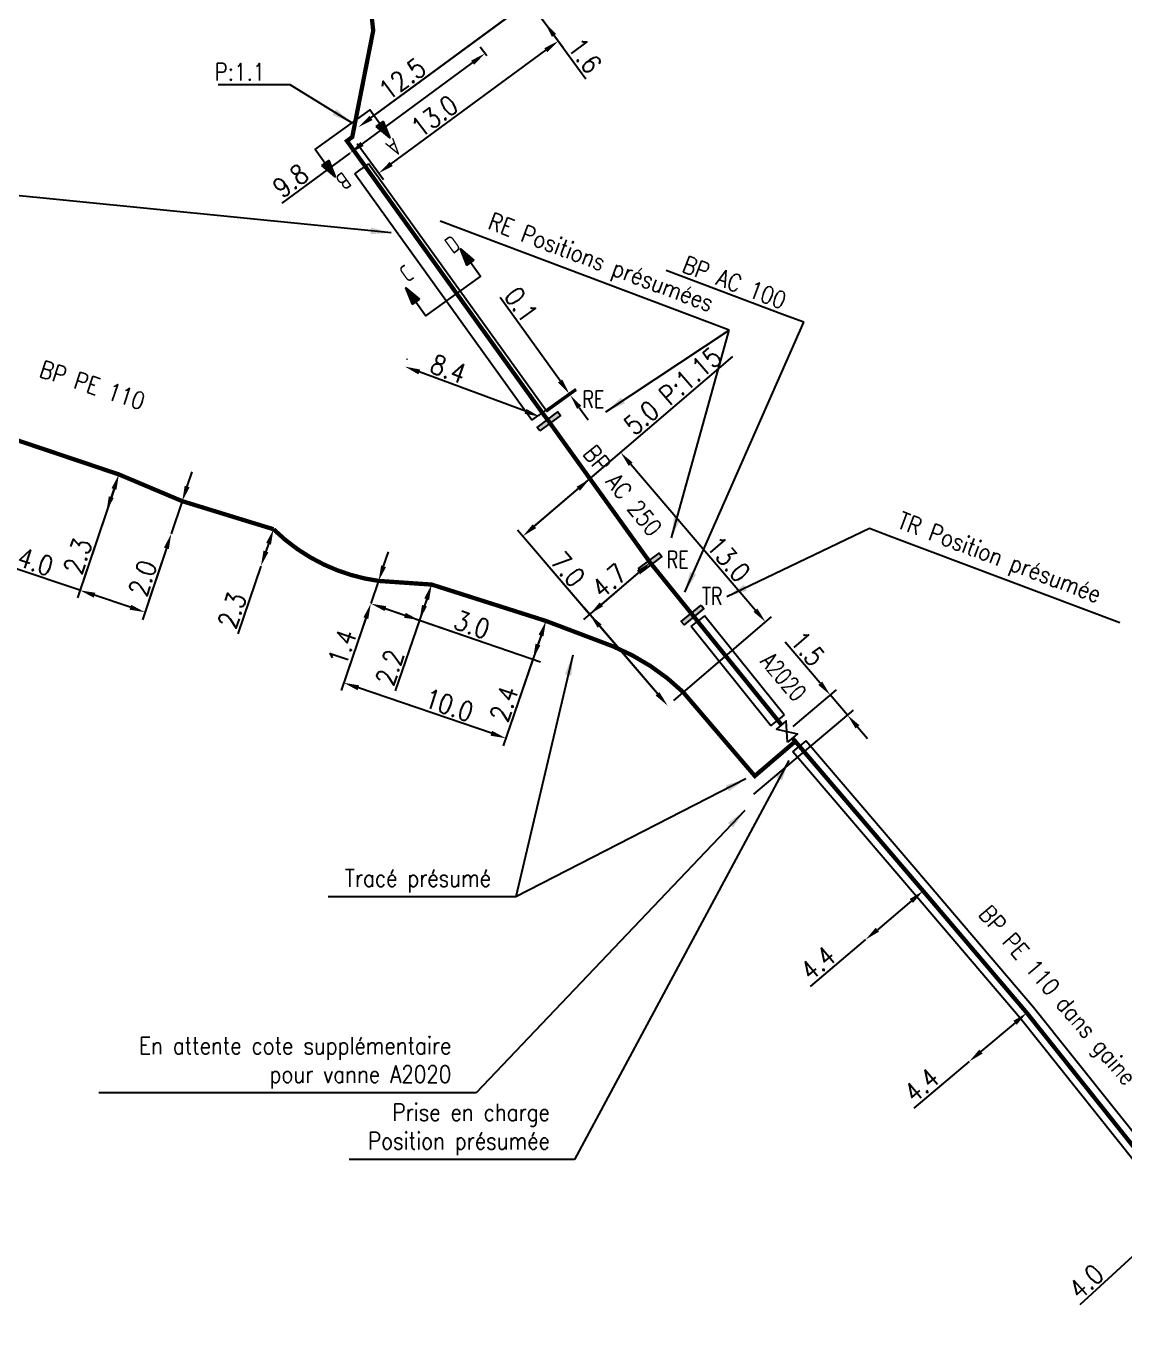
# Model space of a CAD drawing. Header units: millimetres. Extents: x 183997 to 185000, y 127999 to 129007.
# Drawn here: x 184345.5 to 184409.5, y 128867.1 to 128943.9 of the extents above; entities that cross this region are included whole.
import ezdxf
from ezdxf.enums import TextEntityAlignment as Align

# ---------------------------------------------------------------- set-up
doc = ezdxf.new("R2010")
doc.units = ezdxf.units.MM
doc.header["$PDMODE"] = 34
doc.linetypes.add('L_25_AP', pattern=[2000, 1000, 1000])
doc.linetypes.add('L_25_PE', pattern=[2000, 1000, 1000])
doc.layers.get('0').update_dxf_attribs({"linetype": 'CONTINUOUS'})
doc.layers.get('DEFPOINTS').update_dxf_attribs({"linetype": 'CONTINUOUS'})
for name, color, linetype in [('L_150', 1, 'CONTINUOUS'), ('L_300', 7, 'CONTINUOUS'), ('L_340', 7, 'CONTINUOUS'), ('L_400', 7, 'CONTINUOUS'), ('L_900', 7, 'CONTINUOUS')]:
    doc.layers.add(name, color=color, linetype=linetype)
doc.styles.add('indication', font='isocp.shx', dxfattribs={"width": 0.85})
doc.styles.get("Standard").update_dxf_attribs({"font": 'romans.shx', "width": 0.85})
doc.dimstyles.get("Standard").update_dxf_attribs({"dimtxt": 1.5, "dimasz": 1.2, "dimexe": 0.625, "dimexo": 0.625, "dimgap": 0.25, "dimtad": 1, "dimdec": 1, "dimzin": 0, "dimdsep": 46, "dimtxsty": 'Standard', "dimcen": -0.5, "dimadec": 0, "dimazin": 0, "dimtfac": 1, "dimtdec": 1, "dimtmove": 0, "dimatfit": 3, "dimfxl": 0, "dimtolj": 1, "dimtzin": 0, "dimarcsym": 0})

# ---------------------------------------------------------------- blocks, each defined once
blk = doc.blocks.new('L_340_20')
at = {"linetype": 'Continuous'}
blk.add_hatch(color=0, dxfattribs=at).paths.add_polyline_path([(0.125, 0.75), (-0.125, 0.75), (-0.125, -0.75), (0.125, -0.75)])
at = {"color": 0, "linetype": 'Continuous'}
blk.add_lwpolyline([(-0.125, 0.75), (0.125, 0.75), (0.125, -0.75), (-0.125, -0.75)], close=True, dxfattribs=at)
at = {"color": 0, "linetype": 'Continuous', "width": 0.75}
for tag, height, flags, p in [('RE', 1, 8, (0, 2.189)), ('DEF_LEG', 1.2, 3, (0, -5)), ('DEF_COUP', 1.2, 3, (0, -7.5)), ('DEF_TYPE', 1.2, 3, (0, -10))]:
    blk.add_attdef(tag, text='', height=height, dxfattribs=dict(at, flags=flags)).set_placement(p, align=Align.MIDDLE)
blk = doc.blocks.new('L_340_19')
at = {"linetype": 'Continuous'}
blk.add_hatch(color=0, dxfattribs=at).paths.add_polyline_path([(0.125, 0.75), (-0.125, 0.75), (-0.125, -0.75), (0.125, -0.75)])
at = {"color": 0, "linetype": 'Continuous'}
blk.add_lwpolyline([(-0.125, 0.75), (0.125, 0.75), (0.125, -0.75), (-0.125, -0.75)], close=True, dxfattribs=at)
at = {"color": 0, "linetype": 'Continuous', "width": 0.75}
for tag, height, flags, p in [('TR', 1, 8, (0, 1.981)), ('DEF_LEG', 1.2, 3, (0, -5)), ('DEF_COUP', 1.2, 3, (0, -7.5)), ('DEF_TYPE', 1.2, 3, (0, -10))]:
    blk.add_attdef(tag, text='', height=height, dxfattribs=dict(at, flags=flags)).set_placement(p, align=Align.MIDDLE)
blk = doc.blocks.new('L_300_09')
at = {"color": 0, "linetype": 'Continuous', "flags": 128}
blk.add_lwpolyline([(0.5, -0.375), (-0.5, 0.375), (-0.5, -0.375), (0.5, 0.375), (0.5, -0.375)], dxfattribs=at)
at = {"color": 0, "linetype": 'Continuous', "width": 0.75}
blk.add_attdef('NUM', text='', height=1, dxfattribs=at).set_placement((0, 1.691), align=Align.MIDDLE_CENTER)
at = {"color": 0, "linetype": 'Continuous', "width": 0.75, "flags": 3}
for tag, p in [('DEF_LEG', (0, -5)), ('DEF_COUP', (0, -7.5)), ('DEF_TYPE', (0, -10))]:
    blk.add_attdef(tag, text='', height=1.2, dxfattribs=at).set_placement(p, align=Align.MIDDLE)
blk = doc.blocks.new('*D767')
at = {"layer": 'DEFPOINTS', "color": 0, "linetype": 'Continuous', "transparency": 16777216}
for p in [(184412.985, 128874.834), (184410.008, 128872.102), (184410.008, 128872.102)]:
    blk.add_point(p, dxfattribs=at)
at = {"layer": 'L_150', "color": 0, "linetype": 'Continuous', "lineweight": -2, "transparency": 16777216}
for p, q in [((184412.321, 128874.225), (184410.671, 128872.711)), ((184410.008, 128872.102), (184406.929, 128869.277))]:
    blk.add_line(p, q, dxfattribs=at)
at = {"layer": 'L_150', "color": 0, "linetype": 'Continuous', "transparency": 16777216}
for points in [[(184412.22, 128874.336), (184412.423, 128874.115), (184412.985, 128874.834)], [(184410.57, 128872.821), (184410.773, 128872.6), (184410.008, 128872.102)]]:
    blk.add_solid(points, dxfattribs=at)
at = {"layer": 'L_150', "color": 0, "linetype": 'Continuous', "transparency": 16777216, "insert": (184407.298, 128870.634), "char_height": 1.125, "attachment_point": 5, "rotation": 42.54205}
blk.add_mtext('\\A1;4.0', dxfattribs=at)
blk = doc.blocks.new('*D768')
at = {"layer": 'DEFPOINTS', "color": 0, "linetype": 'Continuous', "transparency": 16777216}
for p in [(184403.831, 128886.312), (184400.471, 128883.472), (184400.471, 128883.472)]:
    blk.add_point(p, dxfattribs=at)
at = {"layer": 'L_150', "color": 0, "linetype": 'Continuous', "lineweight": -2, "transparency": 16777216}
for p, q in [((184403.144, 128885.732), (184401.158, 128884.053)), ((184400.471, 128883.472), (184397.244, 128880.746))]:
    blk.add_line(p, q, dxfattribs=at)
at = {"layer": 'L_150', "color": 0, "linetype": 'Continuous', "transparency": 16777216}
for points in [[(184403.047, 128885.846), (184403.241, 128885.617), (184403.831, 128886.312)], [(184401.061, 128884.168), (184401.255, 128883.939), (184400.471, 128883.472)]]:
    blk.add_solid(points, dxfattribs=at)
at = {"layer": 'L_150', "color": 0, "linetype": 'Continuous', "transparency": 16777216, "insert": (184397.686, 128882.101), "char_height": 1.125, "attachment_point": 5, "rotation": 40.20113}
blk.add_mtext('\\A1;4.4', dxfattribs=at)
blk = doc.blocks.new('*D783')
at = {"layer": 'DEFPOINTS', "color": 0, "linetype": 'Continuous', "transparency": 16777216}
for p in [(184366.007, 128911.508), (184365.553, 128910.183), (184365.553, 128910.183)]:
    blk.add_point(p, dxfattribs=at)
at = {"layer": 'L_150', "color": 0, "linetype": 'Continuous', "lineweight": -2, "transparency": 16777216}
for p, q in [((184366.298, 128912.359), (184366.589, 128913.211)), ((184366.007, 128911.508), (184365.553, 128910.183)), ((184365.262, 128909.332), (184364.231, 128906.316))]:
    blk.add_line(p, q, dxfattribs=at)
at = {"layer": 'L_150', "color": 0, "linetype": 'Continuous', "transparency": 16777216}
for points in [[(184366.156, 128912.408), (184366.44, 128912.311), (184366.007, 128911.508)], [(184365.12, 128909.38), (184365.404, 128909.283), (184365.553, 128910.183)]]:
    blk.add_solid(points, dxfattribs=at)
at = {"layer": 'L_150', "color": 0, "linetype": 'Continuous', "transparency": 16777216, "insert": (184363.891, 128907.641), "char_height": 1.125, "attachment_point": 5, "rotation": 71.11562}
blk.add_mtext('\\A1;1.4', dxfattribs=at)
blk = doc.blocks.new('*D784')
at = {"layer": 'DEFPOINTS', "color": 0, "linetype": 'Continuous', "transparency": 16777216}
for p in [(184365.553, 128910.183), (184375.776, 128909.172), (184363.975, 128905.565)]:
    blk.add_point(p, dxfattribs=at)
at = {"layer": 'L_150', "color": 0, "linetype": 'Continuous', "lineweight": -2, "transparency": 16777216}
for p, q in [((184365.402, 128909.74), (184363.823, 128905.121)), ((184375.624, 128908.729), (184373.286, 128901.887)), ((184372.586, 128902.622), (184364.827, 128905.274))]:
    blk.add_line(p, q, dxfattribs=at)
at = {"layer": 'L_150', "color": 0, "linetype": 'Continuous', "transparency": 16777216}
for points in [[(184364.875, 128905.416), (184364.778, 128905.132), (184363.975, 128905.565)], [(184372.634, 128902.763), (184372.537, 128902.48), (184373.437, 128902.33)]]:
    blk.add_solid(points, dxfattribs=at)
at = {"layer": 'L_150', "color": 0, "linetype": 'Continuous', "transparency": 16777216, "insert": (184370.122, 128904.256), "char_height": 1.125, "attachment_point": 5, "rotation": 341.12947}
blk.add_mtext('\\A1;10.0', dxfattribs=at)
blk = doc.blocks.new('*D785')
at = {"layer": 'DEFPOINTS', "color": 0, "linetype": 'Continuous', "transparency": 16777216}
for p in [(184354.549, 128916.16), (184353.912, 128914.264), (184353.912, 128914.264)]:
    blk.add_point(p, dxfattribs=at)
at = {"layer": 'L_150', "color": 0, "linetype": 'Continuous', "lineweight": -2, "transparency": 16777216}
for p, q in [((184354.836, 128917.013), (184355.123, 128917.866)), ((184354.549, 128916.16), (184353.912, 128914.264)), ((184353.625, 128913.411), (184352.58, 128910.304))]:
    blk.add_line(p, q, dxfattribs=at)
at = {"layer": 'L_150', "color": 0, "linetype": 'Continuous', "transparency": 16777216}
for points in [[(184354.694, 128917.061), (184354.979, 128916.965), (184354.549, 128916.16)], [(184353.483, 128913.459), (184353.767, 128913.364), (184353.912, 128914.264)]]:
    blk.add_solid(points, dxfattribs=at)
at = {"layer": 'L_150', "color": 0, "linetype": 'Continuous', "transparency": 16777216, "insert": (184352.248, 128911.67), "char_height": 1.125, "attachment_point": 5, "rotation": 71.41288}
blk.add_mtext('\\A1;2.0', dxfattribs=at)
blk = doc.blocks.new('*D786')
at = {"layer": 'DEFPOINTS', "color": 0, "linetype": 'Continuous', "transparency": 16777216}
for p in [(184350.854, 128917.72), (184353.912, 128914.264), (184352.371, 128909.685)]:
    blk.add_point(p, dxfattribs=at)
at = {"layer": 'L_150', "color": 0, "linetype": 'Continuous', "lineweight": -2, "transparency": 16777216}
for p, q in [((184350.705, 128917.276), (184348.431, 128910.517)), ((184353.763, 128913.82), (184352.222, 128909.241)), ((184348.58, 128910.961), (184344.62, 128912.293)), ((184351.518, 128909.972), (184349.433, 128910.674))]:
    blk.add_line(p, q, dxfattribs=at)
at = {"layer": 'L_150', "color": 0, "linetype": 'Continuous', "transparency": 16777216}
for points in [[(184349.481, 128910.816), (184349.385, 128910.532), (184348.58, 128910.961)], [(184351.566, 128910.114), (184351.47, 128909.83), (184352.371, 128909.685)]]:
    blk.add_solid(points, dxfattribs=at)
at = {"layer": 'L_150', "color": 0, "linetype": 'Continuous', "transparency": 16777216, "insert": (184345.986, 128912.625), "char_height": 1.125, "attachment_point": 5, "rotation": 341.40339}
blk.add_mtext('\\A1;4.0', dxfattribs=at)
blk = doc.blocks.new('*D795')
at = {"layer": 'DEFPOINTS', "color": 0, "linetype": 'Continuous', "transparency": 16777216}
for p in [(184381.855, 128912.578), (184378.321, 128909.556), (184382.87, 128904.235)]:
    blk.add_point(p, dxfattribs=at)
at = {"layer": 'L_340', "color": 0, "linetype": 'Continuous', "lineweight": -2, "transparency": 16777216}
for p, q in [((184381.171, 128911.993), (184379.005, 128910.141)), ((184382.565, 128904.592), (184378.016, 128909.912))]:
    blk.add_line(p, q, dxfattribs=at)
at = {"layer": 'L_340', "color": 0, "linetype": 'Continuous', "transparency": 16777216}
for points in [[(184381.073, 128912.107), (184381.268, 128911.879), (184381.855, 128912.578)], [(184378.907, 128910.255), (184379.102, 128910.027), (184378.321, 128909.556)]]:
    blk.add_solid(points, dxfattribs=at)
at = {"layer": 'L_340', "color": 0, "linetype": 'Continuous', "transparency": 16777216, "insert": (184379.46, 128911.517), "char_height": 1.125, "attachment_point": 5, "rotation": 40.53108}
blk.add_mtext('\\A1;4.7', dxfattribs=at)
blk = doc.blocks.new('*D796')
at = {"layer": 'DEFPOINTS', "color": 0, "linetype": 'Continuous', "transparency": 16777216}
for p in [(184375.712, 128944.059), (184375.712, 128944.059), (184365.45, 128938.433)]:
    blk.add_point(p, dxfattribs=at)
at = {"layer": 'L_150', "color": 0, "linetype": 'Continuous', "lineweight": -2, "transparency": 16777216}
for p, q in [((184374.26, 128946.032), (184373.727, 128946.757)), ((184365.827, 128938.711), (184375.171, 128945.585)), ((184374.793, 128945.307), (184375.712, 128944.059)), ((184376.245, 128943.334), (184378.107, 128940.803))]:
    blk.add_line(p, q, dxfattribs=at)
at = {"layer": 'L_150', "color": 0, "linetype": 'Continuous', "transparency": 16777216}
for points in [[(184374.381, 128946.121), (184374.139, 128945.944), (184374.793, 128945.307)], [(184376.366, 128943.423), (184376.125, 128943.245), (184375.712, 128944.059)]]:
    blk.add_solid(points, dxfattribs=at)
at = {"layer": 'L_150', "color": 0, "linetype": 'Continuous', "transparency": 16777216, "insert": (184378.047, 128942.151), "char_height": 1.125, "attachment_point": 5, "rotation": 306.34303}
blk.add_mtext('\\A1;1.6', dxfattribs=at)
blk = doc.blocks.new('*D797')
at = {"layer": 'DEFPOINTS', "color": 0, "linetype": 'Continuous', "transparency": 16777216}
for p in [(184374.793, 128945.307), (184374.793, 128945.307), (184364.839, 128937.984)]:
    blk.add_point(p, dxfattribs=at)
at = {"layer": 'L_150', "color": 0, "linetype": 'Continuous', "lineweight": -2, "transparency": 16777216}
blk.add_line((184365.564, 128938.517), (184374.069, 128944.774), dxfattribs=at)
at = {"layer": 'L_150', "color": 0, "linetype": 'Continuous', "transparency": 16777216}
for points in [[(184373.98, 128944.895), (184374.157, 128944.653), (184374.793, 128945.307)], [(184365.475, 128938.638), (184365.653, 128938.396), (184364.839, 128937.984)]]:
    blk.add_solid(points, dxfattribs=at)
at = {"layer": 'L_150', "color": 0, "linetype": 'Continuous', "transparency": 16777216, "insert": (184367.393, 128940.794), "char_height": 1.125, "attachment_point": 5, "rotation": 36.34303}
blk.add_mtext('\\A1;12.5', dxfattribs=at)
blk = doc.blocks.new('*D815')
at = {"layer": 'DEFPOINTS', "color": 0, "linetype": 'Continuous', "transparency": 16777216}
for p in [(184374.422, 128914.116), (184388.58, 128909.118), (184382.87, 128904.235)]:
    blk.add_point(p, dxfattribs=at)
at = {"layer": 'L_150', "color": 0, "linetype": 'Continuous', "lineweight": -2, "transparency": 16777216}
for p, q in [((184374.778, 128914.421), (184380.488, 128919.303)), ((184380.717, 128918.314), (184387.995, 128909.802)), ((184383.226, 128904.54), (184388.936, 128909.422))]:
    blk.add_line(p, q, dxfattribs=at)
at = {"layer": 'L_150', "color": 0, "linetype": 'Continuous', "transparency": 16777216}
for points in [[(184380.831, 128918.412), (184380.603, 128918.217), (184380.132, 128918.998)], [(184388.109, 128909.899), (184387.881, 128909.704), (184388.58, 128909.118)]]:
    blk.add_solid(points, dxfattribs=at)
at = {"layer": 'L_150', "color": 0, "linetype": 'Continuous', "transparency": 16777216, "insert": (184386.431, 128912.785), "char_height": 1.125, "attachment_point": 5, "rotation": 310.53108}
blk.add_mtext('\\A1;13.0', dxfattribs=at)
blk = doc.blocks.new('*D943')
at = {"layer": 'DEFPOINTS', "color": 0, "linetype": 'Continuous', "transparency": 16777216}
for p in [(184397.783, 128893.421), (184394.422, 128890.581), (184394.422, 128890.581)]:
    blk.add_point(p, dxfattribs=at)
at = {"layer": 'L_150', "color": 0, "linetype": 'Continuous', "lineweight": -2, "transparency": 16777216}
for p, q in [((184397.096, 128892.84), (184395.11, 128891.162)), ((184394.422, 128890.581), (184391.196, 128887.854))]:
    blk.add_line(p, q, dxfattribs=at)
at = {"layer": 'L_150', "color": 0, "linetype": 'Continuous', "transparency": 16777216}
for points in [[(184396.999, 128892.955), (184397.192, 128892.726), (184397.783, 128893.421)], [(184395.013, 128891.276), (184395.207, 128891.047), (184394.422, 128890.581)]]:
    blk.add_solid(points, dxfattribs=at)
at = {"layer": 'L_150', "color": 0, "linetype": 'Continuous', "transparency": 16777216, "insert": (184391.638, 128889.21), "char_height": 1.125, "attachment_point": 5, "rotation": 40.20076}
blk.add_mtext('\\A1;4.4', dxfattribs=at)
blk = doc.blocks.new('*D945')
at = {"layer": 'DEFPOINTS', "color": 0, "linetype": 'Continuous', "transparency": 16777216}
for p in [(184393.369, 128903.676), (184389.834, 128902.718), (184387.552, 128898.76)]:
    blk.add_point(p, dxfattribs=at)
at = {"layer": 'L_300', "color": 0, "linetype": 'Continuous', "lineweight": -2, "transparency": 16777216}
for p, q in [((184391.777, 128905.538), (184389.735, 128907.926)), ((184390.192, 128903.02), (184392.72, 128905.156)), ((184393.369, 128903.676), (184392.362, 128904.854)), ((184387.91, 128899.062), (184393.727, 128903.978)), ((184393.954, 128902.992), (184394.539, 128902.308))]:
    blk.add_line(p, q, dxfattribs=at)
at = {"layer": 'L_300', "color": 0, "linetype": 'Continuous', "transparency": 16777216}
for points in [[(184391.891, 128905.635), (184391.663, 128905.44), (184392.362, 128904.854)], [(184394.068, 128903.089), (184393.84, 128902.894), (184393.369, 128903.676)]]:
    blk.add_solid(points, dxfattribs=at)
at = {"layer": 'L_300', "color": 0, "linetype": 'Continuous', "transparency": 16777216, "insert": (184391.034, 128907.561), "char_height": 1.125, "attachment_point": 5, "rotation": 310.53108}
blk.add_mtext('\\A1;1.5', dxfattribs=at)
blk = doc.blocks.new('*D949')
at = {"layer": 'DEFPOINTS', "color": 0, "linetype": 'Continuous', "transparency": 16777216}
for p in [(184369.104, 128911.295), (184365.553, 128910.183), (184368.392, 128909.213)]:
    blk.add_point(p, dxfattribs=at)
at = {"layer": 'L_150', "color": 0, "linetype": 'Continuous', "lineweight": -2, "transparency": 16777216}
for p, q in [((184368.813, 128910.443), (184368.683, 128910.064)), ((184365.997, 128910.031), (184368.836, 128909.061)), ((184368.392, 128909.213), (184366.983, 128905.089))]:
    blk.add_line(p, q, dxfattribs=at)
at = {"layer": 'L_150', "color": 0, "linetype": 'Continuous', "transparency": 16777216}
for points in [[(184368.671, 128910.491), (184368.955, 128910.394), (184369.104, 128911.295)], [(184368.541, 128910.113), (184368.825, 128910.016), (184368.392, 128909.213)]]:
    blk.add_solid(points, dxfattribs=at)
at = {"layer": 'L_150', "color": 0, "linetype": 'Continuous', "transparency": 16777216, "insert": (184366.658, 128906.457), "char_height": 1.125, "attachment_point": 5, "rotation": 71.12947}
blk.add_mtext('\\A1;2.2', dxfattribs=at)
blk = doc.blocks.new('*D950')
at = {"layer": 'DEFPOINTS', "color": 0, "linetype": 'Continuous', "transparency": 16777216}
for p in [(184369.104, 128911.295), (184365.553, 128910.183), (184365.553, 128910.183)]:
    blk.add_point(p, dxfattribs=at)
at = {"layer": 'L_150', "color": 0, "linetype": 'Continuous', "lineweight": -2, "transparency": 16777216}
for p, q in [((184368.952, 128910.851), (184368.241, 128908.769)), ((184366.405, 128909.892), (184367.541, 128909.504)), ((184368.392, 128909.213), (184372.346, 128907.861))]:
    blk.add_line(p, q, dxfattribs=at)
at = {"layer": 'L_150', "color": 0, "linetype": 'Continuous', "transparency": 16777216}
for points in [[(184366.454, 128910.034), (184366.357, 128909.75), (184365.553, 128910.183)], [(184367.589, 128909.646), (184367.492, 128909.362), (184368.392, 128909.213)]]:
    blk.add_solid(points, dxfattribs=at)
at = {"layer": 'L_150', "color": 0, "linetype": 'Continuous', "transparency": 16777216, "insert": (184371.463, 128908.956), "char_height": 1.125, "attachment_point": 5, "rotation": 341.12947}
blk.add_mtext('\\A1;3.0', dxfattribs=at)
blk = doc.blocks.new('*D951')
at = {"layer": 'DEFPOINTS', "color": 0, "linetype": 'Continuous', "transparency": 16777216}
for p in [(184359.876, 128914.523), (184359.142, 128912.375), (184359.142, 128912.375)]:
    blk.add_point(p, dxfattribs=at)
at = {"layer": 'L_150', "color": 0, "linetype": 'Continuous', "lineweight": -2, "transparency": 16777216}
for p, q in [((184359.585, 128913.671), (184359.433, 128913.226)), ((184359.142, 128912.375), (184357.789, 128908.421))]:
    blk.add_line(p, q, dxfattribs=at)
at = {"layer": 'L_150', "color": 0, "linetype": 'Continuous', "transparency": 16777216}
for points in [[(184359.443, 128913.72), (184359.727, 128913.622), (184359.876, 128914.523)], [(184359.291, 128913.275), (184359.575, 128913.178), (184359.142, 128912.375)]]:
    blk.add_solid(points, dxfattribs=at)
at = {"layer": 'L_150', "color": 0, "linetype": 'Continuous', "transparency": 16777216, "insert": (184357.464, 128909.789), "char_height": 1.125, "attachment_point": 5, "rotation": 71.11562}
blk.add_mtext('\\A1;2.3', dxfattribs=at)
blk = doc.blocks.new('*D952')
at = {"layer": 'DEFPOINTS', "color": 0, "linetype": 'Continuous', "transparency": 16777216}
for p in [(184365.553, 128910.183), (184375.776, 128909.172), (184375.016, 128906.949)]:
    blk.add_point(p, dxfattribs=at)
at = {"layer": 'L_150', "color": 0, "linetype": 'Continuous', "lineweight": -2, "transparency": 16777216}
for p, q in [((184365.997, 128910.031), (184375.46, 128906.797)), ((184375.485, 128908.321), (184375.307, 128907.8)), ((184375.016, 128906.949), (184373.65, 128902.952))]:
    blk.add_line(p, q, dxfattribs=at)
at = {"layer": 'L_150', "color": 0, "linetype": 'Continuous', "transparency": 16777216}
for points in [[(184375.343, 128908.369), (184375.627, 128908.272), (184375.776, 128909.172)], [(184375.165, 128907.849), (184375.449, 128907.752), (184375.016, 128906.949)]]:
    blk.add_solid(points, dxfattribs=at)
at = {"layer": 'L_150', "color": 0, "linetype": 'Continuous', "transparency": 16777216, "insert": (184373.332, 128904.341), "char_height": 1.125, "attachment_point": 5, "rotation": 71.12947}
blk.add_mtext('\\A1;2.4', dxfattribs=at)
blk = doc.blocks.new('*D954')
at = {"layer": 'DEFPOINTS', "color": 0, "linetype": 'Continuous', "transparency": 16777216}
for p in [(184350.854, 128917.72), (184350.121, 128915.54), (184350.121, 128915.54)]:
    blk.add_point(p, dxfattribs=at)
at = {"layer": 'L_150', "color": 0, "linetype": 'Continuous', "lineweight": -2, "transparency": 16777216}
for p, q in [((184350.567, 128916.867), (184350.408, 128916.393)), ((184350.121, 128915.54), (184348.788, 128911.58))]:
    blk.add_line(p, q, dxfattribs=at)
at = {"layer": 'L_150', "color": 0, "linetype": 'Continuous', "transparency": 16777216}
for points in [[(184350.425, 128916.915), (184350.709, 128916.819), (184350.854, 128917.72)], [(184350.266, 128916.441), (184350.55, 128916.345), (184350.121, 128915.54)]]:
    blk.add_solid(points, dxfattribs=at)
at = {"layer": 'L_150', "color": 0, "linetype": 'Continuous', "transparency": 16777216, "insert": (184348.457, 128912.946), "char_height": 1.125, "attachment_point": 5, "rotation": 71.40339}
blk.add_mtext('\\A1;2.3', dxfattribs=at)
blk = doc.blocks.new('*D960')
at = {"layer": 'DEFPOINTS', "color": 0, "linetype": 'Continuous', "transparency": 16777216}
for p in [(184381.855, 128912.578), (184382.87, 128904.235), (184382.87, 128904.235)]:
    blk.add_point(p, dxfattribs=at)
at = {"layer": 'L_340', "color": 0, "linetype": 'Continuous', "lineweight": -2, "transparency": 16777216}
for p, q in [((184378.321, 128909.556), (184375.716, 128912.603)), ((184381.499, 128912.273), (184377.965, 128909.251)), ((184382.285, 128904.92), (184378.906, 128908.872))]:
    blk.add_line(p, q, dxfattribs=at)
at = {"layer": 'L_340', "color": 0, "linetype": 'Continuous', "transparency": 16777216}
for points in [[(184379.02, 128908.969), (184378.792, 128908.774), (184378.321, 128909.556)], [(184382.399, 128905.017), (184382.171, 128904.822), (184382.87, 128904.235)]]:
    blk.add_solid(points, dxfattribs=at)
at = {"layer": 'L_340', "color": 0, "linetype": 'Continuous', "transparency": 16777216, "insert": (184377.059, 128912.186), "char_height": 1.125, "attachment_point": 5, "rotation": 310.53108}
blk.add_mtext('\\A1;7.0', dxfattribs=at)
blk = doc.blocks.new('*D961')
at = {"layer": 'DEFPOINTS', "color": 0, "linetype": 'Continuous', "transparency": 16777216}
for p in [(184377.184, 128922.361), (184375.359, 128921.171), (184375.417, 128921.09)]:
    blk.add_point(p, dxfattribs=at)
at = {"layer": 'L_400', "color": 0, "linetype": 'Continuous', "lineweight": -2, "transparency": 16777216}
for p, q in [((184376.601, 128923.173), (184373.104, 128928.036)), ((184375.739, 128921.445), (184377.507, 128922.716)), ((184375.798, 128921.364), (184377.565, 128922.634)), ((184377.184, 128922.361), (184377.126, 128922.442)), ((184377.71, 128921.63), (184378.235, 128920.899))]:
    blk.add_line(p, q, dxfattribs=at)
at = {"layer": 'L_400', "color": 0, "linetype": 'Continuous', "transparency": 16777216}
for points in [[(184376.723, 128923.26), (184376.479, 128923.085), (184377.126, 128922.442)], [(184377.832, 128921.718), (184377.588, 128921.542), (184377.184, 128922.361)]]:
    blk.add_solid(points, dxfattribs=at)
at = {"layer": 'L_400', "color": 0, "linetype": 'Continuous', "transparency": 16777216, "insert": (184374.328, 128927.619), "char_height": 1.125, "attachment_point": 5, "rotation": 305.71501}
blk.add_mtext('\\A1;0.1', dxfattribs=at)
blk = doc.blocks.new('*D962')
at = {"layer": 'DEFPOINTS', "color": 0, "linetype": 'Continuous', "transparency": 16777216}
for p in [(184372.217, 128942.274), (184372.613, 128941.777), (184364.325, 128936.464)]:
    blk.add_point(p, dxfattribs=at)
at = {"layer": 'L_150', "color": 0, "linetype": 'Continuous', "lineweight": -2, "transparency": 16777216}
for p, q in [((184372.32, 128942.144), (184371.925, 128942.641)), ((184371.492, 128941.741), (184365.05, 128936.998)), ((184364.325, 128936.464), (184360.358, 128933.544))]:
    blk.add_line(p, q, dxfattribs=at)
at = {"layer": 'L_150', "color": 0, "linetype": 'Continuous', "transparency": 16777216}
for points in [[(184371.403, 128941.861), (184371.581, 128941.62), (184372.217, 128942.274)], [(184364.961, 128937.119), (184365.139, 128936.877), (184364.325, 128936.464)]]:
    blk.add_solid(points, dxfattribs=at)
at = {"layer": 'L_150', "color": 0, "linetype": 'Continuous', "transparency": 16777216, "insert": (184360.871, 128934.853), "char_height": 1.125, "attachment_point": 5, "rotation": 36.36007}
blk.add_mtext('\\A1;9.8', dxfattribs=at)
blk = doc.blocks.new('*D963')
at = {"layer": 'DEFPOINTS', "color": 0, "linetype": 'Continuous', "transparency": 16777216}
for p in [(184367.528, 128923.977), (184367.539, 128924.011), (184375.417, 128921.09)]:
    blk.add_point(p, dxfattribs=at)
at = {"layer": 'L_150', "color": 0, "linetype": 'Continuous', "lineweight": -2, "transparency": 16777216}
for p, q in [((184367.671, 128924.424), (184367.682, 128924.458)), ((184374.573, 128921.403), (184368.383, 128923.698))]:
    blk.add_line(p, q, dxfattribs=at)
at = {"layer": 'L_150', "color": 0, "linetype": 'Continuous', "transparency": 16777216}
for points in [[(184368.435, 128923.839), (184368.331, 128923.557), (184367.539, 128924.011)], [(184374.625, 128921.544), (184374.521, 128921.262), (184375.417, 128921.09)]]:
    blk.add_solid(points, dxfattribs=at)
at = {"layer": 'L_150', "color": 0, "linetype": 'Continuous', "transparency": 16777216, "insert": (184370.072, 128923.872), "char_height": 1.125, "attachment_point": 5, "rotation": 339.65617}
blk.add_mtext('\\A1;8.4', dxfattribs=at)
blk = doc.blocks.new('*D977')
at = {"layer": 'DEFPOINTS', "color": 0, "linetype": 'Continuous', "transparency": 16777216}
for p in [(184378.342, 128917.468), (184374.422, 128914.116), (184382.87, 128904.235)]:
    blk.add_point(p, dxfattribs=at)
at = {"layer": 'L_150', "color": 0, "linetype": 'Continuous', "lineweight": -2, "transparency": 16777216}
for p, q in [((184378.342, 128917.468), (184386.671, 128924.59)), ((184375.106, 128914.701), (184377.658, 128916.884)), ((184382.565, 128904.592), (184374.117, 128914.472))]:
    blk.add_line(p, q, dxfattribs=at)
at = {"layer": 'L_150', "color": 0, "linetype": 'Continuous', "transparency": 16777216}
for points in [[(184377.561, 128916.998), (184377.756, 128916.77), (184378.342, 128917.468)], [(184375.008, 128914.815), (184375.203, 128914.587), (184374.422, 128914.116)]]:
    blk.add_solid(points, dxfattribs=at)
at = {"layer": 'L_150', "color": 0, "linetype": 'Continuous', "transparency": 16777216, "insert": (184383.169, 128922.582), "char_height": 1.125, "attachment_point": 5, "rotation": 40.53108}
blk.add_mtext('\\A1;5.0 P:1.15', dxfattribs=at)
blk = doc.blocks.new('*D980')
at = {"layer": 'DEFPOINTS', "color": 0, "linetype": 'Continuous', "transparency": 16777216}
for p in [(184374.793, 128945.307), (184376.49, 128943.001), (184364.47, 128937.402)]:
    blk.add_point(p, dxfattribs=at)
at = {"layer": 'L_150', "color": 0, "linetype": 'Continuous', "lineweight": -2, "transparency": 16777216}
for p, q in [((184375.071, 128944.93), (184376.768, 128942.623)), ((184366.744, 128935.83), (184375.765, 128942.468)), ((184364.748, 128937.025), (184366.297, 128934.919))]:
    blk.add_line(p, q, dxfattribs=at)
at = {"layer": 'L_150', "color": 0, "linetype": 'Continuous', "transparency": 16777216}
for points in [[(184375.677, 128942.588), (184375.854, 128942.347), (184376.49, 128943.001)], [(184366.655, 128935.951), (184366.833, 128935.71), (184366.019, 128935.297)]]:
    blk.add_solid(points, dxfattribs=at)
at = {"layer": 'L_150', "color": 0, "linetype": 'Continuous', "transparency": 16777216, "insert": (184369.273, 128938.622), "char_height": 1.125, "attachment_point": 5, "rotation": 36.34303}
blk.add_mtext('\\A1;13.0', dxfattribs=at)

msp = doc.modelspace()

# ---------------------------------------------------------------- hatches: boundary and pattern name
at = {"layer": 'L_900', "ltscale": 0.5}
h = msp.add_hatch(color=256, dxfattribs=at)
h.dxf.hatch_style = 1
h.paths.add_polyline_path([(184366.274, 128938.315), (184365.868, 128938.023), (184366.655, 128937.357)])
h = msp.add_hatch(color=256, dxfattribs=at)
h.dxf.hatch_style = 1
h.paths.add_polyline_path([(184363.098, 128936.031), (184362.692, 128935.739), (184363.479, 128935.073)])
h = msp.add_hatch(color=256, dxfattribs=at)
h.dxf.hatch_style = 1
h.paths.add_polyline_path([(184371.163, 128929.929), (184371.569, 128930.221), (184370.782, 128930.887)])
h = msp.add_hatch(color=256, dxfattribs=at)
h.dxf.hatch_style = 1
h.paths.add_polyline_path([(184367.987, 128927.646), (184368.393, 128927.937), (184367.606, 128928.603)])

# ---------------------------------------------------------------- linework, layer by layer
at = {"layer": 'L_150', "linetype": 'L_25_PE', "const_width": 0.25, "flags": 128}
msp.add_lwpolyline([(184000, 128998.343), (184007, 128997.829), (184015.003, 128997.068), (184025.787, 128996.367), (184033.989, 128995.29), (184043.267, 128993.998), (184044.58, 128993.824), (184048.957, 128992.657), (184060.21, 128989.877), (184068.224, 128988.126), (184074.369, 128986.321), (184085.577, 128983.569), (184091.209, 128982.14), (184097.496, 128980.361), (184109.397, 128977.577), (184112.599, 128976.388), (184114.529, 128975.063), (184120.282, 128973.602), (184121.389, 128973.774), (184125.637, 128972.219), (184127.54, 128971.736), (184133.416, 128970.272), (184145.201, 128967.247), (184152.072, 128965.458), (184152.519, 128964.485), (184153.445, 128963.947), (184154.452, 128964.018), (184155.257, 128964.629), (184162.612, 128962.714), (184172.563, 128960.317), (184186.942, 128956.774), (184195.826, 128953.28), (184207.512, 128948.501), (184214.797, 128945.35), (184221.896, 128942.518), (184228.618, 128939.727), (184235.214, 128936.903), (184242.618, 128935.439), (184248.882, 128934.101), (184255.651, 128932.656), (184267.304, 128929.927), (184280.601, 128927.062), (184293.945, 128924.3), (184298.847, 128923.176), (184299.526, 128923.284), (184302.906, 128923.168), (184308.82, 128921.658), (184308.82, 128921.658), (184311.16, 128921.086), (184320.34, 128922.398), (184322.039, 128924.65, -0.116006), (184324.586, 128925.066, -0.066236), (184335.505, 128922.832), (184338.352, 128921.979), (184342, 128920.804), (184344.62, 128919.817), (184350.854, 128917.72), (184354.549, 128916.16), (184359.876, 128914.523, 0.084271), (184362.854, 128912.445, 0.076214), (184366.007, 128911.508), (184369.104, 128911.295), (184375.776, 128909.172), (184379.71, 128907.682, -0.095106), (184383.782, 128905.015), (184387.96, 128900.128), (184390.322, 128902.148)], format="xyb", dxfattribs=at)
at = {"layer": 'L_150', "linetype": 'L_25_AP', "ltscale": 0.5, "const_width": 0.25, "flags": 128}
msp.add_lwpolyline([(184384.333, 128909.516), (184381.855, 128912.578), (184378.342, 128917.468), (184375.939, 128920.814), (184375.618, 128921.238), (184364.924, 128936.113), (184364.161, 128937.174), (184364.47, 128937.402), (184365.693, 128943.613), (184365.49, 128945.477), (184364.177, 128947.251), (184360.059, 128952.54), (184354.309, 128959.846), (184354.309, 128959.846)], dxfattribs=at)
at = {"layer": 'L_150', "linetype": 'L_25_PE', "ltscale": 0.5, "const_width": 0.25, "flags": 128}
for points in [[(184389.519, 128903.107), (184384.333, 128909.516)], [(184505.389, 128815.837), (184503.988, 128816.61), (184503.699, 128816.77), (184503.485, 128818.186), (184503.107, 128818.325), (184492.164, 128822.329), (184486.445, 128824.545), (184474.649, 128829.117), (184474.649, 128829.117), (184474.649, 128829.117), (184471.127, 128830.858), (184462.561, 128835.094), (184442.941, 128846.238), (184439.247, 128849.363), (184435.52, 128852.446), (184426.433, 128860.824), (184422.636, 128863.957), (184419.846, 128866.958), (184417.776, 128869.375), (184416.768, 128870.553), (184412.985, 128874.834), (184403.831, 128886.312), (184397.783, 128893.421), (184390.322, 128902.148), (184390.159, 128902.338)]]:
    msp.add_lwpolyline(points, dxfattribs=at)
at = {"layer": 'L_400', "color": 7, "linetype": 'CONTINUOUS'}
for p, q in [((184365.424, 128935.845), (184365.018, 128935.553)), ((184375.765, 128921.463), (184365.424, 128935.845)), ((184364.612, 128935.262), (184365.018, 128935.553)), ((184374.953, 128920.879), (184364.612, 128935.262)), ((184374.953, 128920.879), (184375.359, 128921.171)), ((184375.765, 128921.463), (184375.359, 128921.171)), ((184384.237, 128908.84), (184384.626, 128909.153)), ((184388.898, 128903.059), (184384.237, 128908.84)), ((184385.015, 128909.467), (184384.626, 128909.153)), ((184389.676, 128903.687), (184385.015, 128909.467)), ((184388.898, 128903.059), (184389.287, 128903.373)), ((184389.676, 128903.687), (184389.287, 128903.373)), ((184390.184, 128901.539), (184390.564, 128901.864)), ((184390.184, 128901.539), (184390.564, 128901.864)), ((184390.944, 128902.189), (184390.564, 128901.864)), ((184390.944, 128902.189), (184390.564, 128901.864)), ((184398.163, 128893.746), (184390.944, 128902.189)), ((184398.163, 128893.746), (184390.944, 128902.189)), ((184397.403, 128893.097), (184390.184, 128901.539)), ((184397.403, 128893.097), (184390.184, 128901.539)), ((184404.217, 128886.63), (184398.163, 128893.746)), ((184404.217, 128886.63), (184398.163, 128893.746)), ((184403.445, 128885.995), (184397.403, 128893.097)), ((184403.445, 128885.995), (184397.403, 128893.097)), ((184413.368, 128875.155), (184404.217, 128886.63)), ((184413.368, 128875.155), (184404.217, 128886.63)), ((184412.602, 128874.512), (184403.445, 128885.995)), ((184412.602, 128874.512), (184403.445, 128885.995))]:
    msp.add_line(p, q, dxfattribs=at)
at = {"layer": 'L_900', "ltscale": 0.5, "flags": 128}
for points in [[(184366.071, 128938.169), (184365.487, 128938.981), (184362.311, 128936.697), (184362.895, 128935.885)], [(184368.19, 128927.792), (184368.773, 128926.98), (184371.95, 128929.263), (184371.366, 128930.075)]]:
    msp.add_lwpolyline(points, dxfattribs=at)
for points in [[(184365.868, 128938.023), (184366.274, 128938.315), (184366.655, 128937.357)], [(184362.692, 128935.739), (184363.098, 128936.031), (184363.479, 128935.073)], [(184371.569, 128930.221), (184371.163, 128929.929), (184370.782, 128930.887)], [(184368.393, 128927.937), (184367.987, 128927.646), (184367.606, 128928.603)]]:
    msp.add_lwpolyline(points, close=True, dxfattribs=at)

# ---------------------------------------------------------------- block references
at = {"layer": 'L_300', "ltscale": 0.05}
ref = msp.add_blockref('L_300_09', (184389.834, 128902.718), dxfattribs=dict(at, rotation=310.5310802157566))
ref.add_attrib('NUM', 'A2020', dxfattribs={"layer": '0', "color": 0, "linetype": 'Continuous', "height": 1, "rotation": 310.53108, "width": 0.75}).set_placement((184389.64, 128905.908), align=Align.MIDDLE_CENTER)
at = {"layer": 'L_340', "ltscale": 0.05}
ref = msp.add_blockref('L_340_20', (184375.939, 128920.814), dxfattribs=dict(at, rotation=127.1006519023003))
ref.add_attrib('RE', 'RE', dxfattribs={"layer": '0', "color": 0, "linetype": 'Continuous', "height": 1, "width": 0.75}).set_placement((184378.538, 128922.106), align=Align.MIDDLE)
ref = msp.add_blockref('L_340_20', (184381.855, 128912.578), dxfattribs=dict(at, rotation=127.1006519023003))
ref.add_attrib('RE', 'RE', dxfattribs={"layer": '0', "color": 0, "linetype": 'Continuous', "height": 1, "width": 0.75}).set_placement((184383.463, 128912.748), align=Align.MIDDLE)
at = {"layer": 'L_340'}
ref = msp.add_blockref('L_340_19', (184384.333, 128909.516), dxfattribs=dict(at, rotation=308.9811806309829))
ref.add_attrib('TR', 'TR', dxfattribs={"layer": '0', "color": 0, "linetype": 'Continuous', "height": 1, "width": 0.75}).set_placement((184385.48, 128910.615), align=Align.MIDDLE)

# ---------------------------------------------------------------- texts
at = {"layer": 'L_150', "linetype": 'Continuous', "width": 0.85}
for s, rotation, p in [('BP PE 110', 341.78212, (184349.311, 128922.929)), ('BP AC 250', 308.87644, (184380.248, 128916.776)), ('BP PE 110 dans gaine FT 225', 310.56277, (184407.024, 128885.508))]:
    msp.add_text(s, height=1, rotation=rotation, dxfattribs=at).set_placement(p, align=Align.MIDDLE)
at = {"layer": 'L_150', "linetype": 'Continuous', "char_height": 1, "attachment_point": 6}
for s, insert in [('P:1.1', (184359.395, 128941.206)), ('Tracé présumé', (184372.568, 128894.002)), ('Prise en charge\\PPosition présumée', (184375.996, 128879.513))]:
    msp.add_mtext(s, dxfattribs=dict(at, insert=insert))
at = {"layer": 'L_150', "linetype": 'Continuous', "insert": (184389.726, 128927.807), "char_height": 1, "attachment_point": 6, "rotation": 339.35349}
msp.add_mtext('BP AC 100', dxfattribs=at)
at = {"layer": 'L_300', "linetype": 'Continuous', "insert": (184370.249, 128883.398), "char_height": 1, "attachment_point": 6}
msp.add_mtext('En attente cote supplémentaire\\Ppour vanne A2020', dxfattribs=at)
at = {"layer": 'L_340', "linetype": 'Continuous', "insert": (184396.325, 128914.937), "char_height": 1, "attachment_point": 4, "rotation": 339.35349}
msp.add_mtext('TR Position présumée', dxfattribs=at)
at = {"layer": 'L_400', "linetype": 'Continuous', "insert": (184385.424, 128927.506), "char_height": 1, "attachment_point": 6, "rotation": 339.35349}
msp.add_mtext(' RE Positions présumées', dxfattribs=at)
at = {"layer": 'L_900', "char_height": 1, "attachment_point": 1, "style": 'indication'}
for s, insert, width, rotation in [('A', (184367.473, 128936.584), 0.9495, 215.71501), ('B', (184364.505, 128934.61), 0.72519, 215.71501), ('D', (184369.756, 128931.351), 0.72519, 35.71501), ('C', (184367.111, 128929.687), 0.9495, 35.71501)]:
    msp.add_mtext(s, dxfattribs=dict(at, insert=insert, width=width, rotation=rotation))

# ---------------------------------------------------------------- dimensions: what is measured, and where the dimension line sits
at = {"layer": 'L_150', "linetype": 'Continuous'}
for base, p1, p2, angle, override, picture, middle in [((184375.712, 128944.059), (184365.44983, 128938.43313), (184375.712, 128944.059), 126.34303, {"dimscale": 0.75, "dimatfit": 0}, '*D796', (184377.44303, 128941.7062)), ((184376.49, 128943.001), (184364.47, 128937.402), (184374.793, 128945.307), 216.34303, {"dimscale": 0.75, "dimatfit": 0}, '*D980', (184369.717, 128938.018)), ((184372.217, 128942.274), (184364.325, 128936.464), (184372.613, 128941.777), 216.36007, {"dimscale": 0.75}, '*D962', (184361.316, 128934.249)), ((184367.539, 128924.011), (184375.417, 128921.09), (184367.528, 128923.977), 339.65617, {"dimscale": 0.75}, '*D963', (184369.812, 128923.168)), ((184388.58, 128909.118), (184374.422, 128914.116), (184382.87, 128904.235), 130.53108, {"dimscale": 0.75, "dimatfit": 0}, '*D815', (184385.861, 128912.297)), ((184352.371, 128909.685), (184350.854, 128917.72), (184353.912, 128914.264), 161.40339, {"dimscale": 0.75}, '*D786', (184345.747, 128911.914)), ((184350.121, 128915.54), (184350.854, 128917.72), (184350.121, 128915.54), 71.40339, {"dimscale": 0.75}, '*D954', (184349.168, 128912.707)), ((184353.912, 128914.264), (184354.549, 128916.16), (184353.912, 128914.264), 71.41288, {"dimscale": 0.75}, '*D785', (184352.959, 128911.431)), ((184359.142, 128912.375), (184359.876, 128914.523), (184359.142, 128912.375), 71.11562, {"dimscale": 0.75}, '*D951', (184358.174, 128909.546)), ((184365.553, 128910.183), (184366.007, 128911.508), (184365.553, 128910.183), 71.11562, {"dimscale": 0.75, "dimlfac": 1, "dimlunit": 2, "dimatfit": 0}, '*D783', (184364.601, 128907.398)), ((184368.392, 128909.213), (184369.104, 128911.295), (184365.553, 128910.183), 71.12947, {"dimscale": 0.75}, '*D949', (184367.367, 128906.214)), ((184365.553, 128910.183), (184369.104, 128911.295), (184365.553, 128910.183), 341.12947, {"dimscale": 0.75}, '*D950', (184371.221, 128908.246)), ((184363.975, 128905.565), (184375.776, 128909.172), (184365.553, 128910.183), 341.12947, {"dimscale": 0.75, "dimatfit": 0}, '*D784', (184369.879, 128903.547)), ((184375.016, 128906.9488), (184375.7761, 128909.1725), (184365.5535, 128910.1831), 71.12947, {"dimscale": 0.75}, '*D952', (184374.0418, 128904.0986)), ((184394.422, 128890.581), (184397.783, 128893.421), (184394.422, 128890.581), 40.20076, {"dimscale": 0.75}, '*D943', (184392.122, 128888.637)), ((184400.471, 128883.472), (184403.831, 128886.312), (184400.471, 128883.472), 40.20113, {"dimscale": 0.75}, '*D768', (184398.17, 128881.528)), ((184410.008, 128872.102), (184412.985, 128874.834), (184410.008, 128872.102), 42.54205, {"dimscale": 0.75}, '*D767', (184407.806, 128870.081))]:
    dim = msp.add_linear_dim(base=base, p1=p1, p2=p2, angle=angle, dimstyle='Standard', override=override, dxfattribs=at)
    dim.commit()
    dim.dimension.update_dxf_attribs({"geometry": picture, "text_midpoint": middle, "dimtype": 160})
for base, p1, p2, angle, text, override, picture, middle in [((184374.793, 128945.307), (184364.839, 128937.984), (184374.793, 128945.307), 216.34303, '12.5', {"dimscale": 0.75, "dimatfit": 0}, '*D797', (184367.838, 128940.19)), ((184374.422, 128914.116), (184378.342, 128917.468), (184382.87, 128904.235), 40.53108, '5.0 P:1.15', {"dimscale": 0.75}, '*D977', (184383.656, 128922.012))]:
    dim = msp.add_linear_dim(base=base, p1=p1, p2=p2, angle=angle, text=text, dimstyle='Standard', override=override, dxfattribs=at)
    dim.commit()
    dim.dimension.update_dxf_attribs({"geometry": picture, "text_midpoint": middle, "dimtype": 160})
at = {"layer": 'L_300', "linetype": 'Continuous'}
dim = msp.add_linear_dim(base=(184393.369, 128903.676), p1=(184389.834, 128902.718), p2=(184387.552, 128898.76), angle=130.53108, dimstyle='Standard', override={"dimscale": 0.75, "dimatfit": 0}, dxfattribs=at)
dim.commit()
dim.dimension.update_dxf_attribs({"geometry": '*D945', "text_midpoint": (184390.464, 128907.074), "dimtype": 160})
at = {"layer": 'L_340', "linetype": 'Continuous'}
for base, p1, p2, angle, override, picture, middle in [((184382.87, 128904.235), (184381.855, 128912.578), (184382.87, 128904.235), 130.53108, {"dimscale": 0.75}, '*D960', (184376.488, 128911.699)), ((184378.3208, 128909.5559), (184381.855, 128912.5777), (184382.8698, 128904.2355), 40.53108, {"dimscale": 0.75, "dimatfit": 0}, '*D795', (184379.9472, 128910.9465))]:
    dim = msp.add_linear_dim(base=base, p1=p1, p2=p2, angle=angle, dimstyle='Standard', override=override, dxfattribs=at)
    dim.commit()
    dim.dimension.update_dxf_attribs({"geometry": picture, "text_midpoint": middle, "dimtype": 160})
at = {"layer": 'L_400', "linetype": 'Continuous'}
dim = msp.add_linear_dim(base=(184377.184, 128922.361), p1=(184375.359, 128921.171), p2=(184375.417, 128921.09), angle=125.71501, dimstyle='Standard', override={"dimscale": 0.75, "dimatfit": 0}, dxfattribs=at)
dim.commit()
dim.dimension.update_dxf_attribs({"geometry": '*D961', "text_midpoint": (184373.719, 128927.181), "dimtype": 160})

# ---------------------------------------------------------------- leaders
at = {"layer": 'L_150', "linetype": 'Continuous', "annotation_type": 0, "has_hookline": 1, "hookline_direction": 1}
for points, text_width in [([(184364.448, 128938.225), (184360.845, 128940.456), (184359.645, 128940.456)], 2.752), ([(184389.946, 128901.024), (184377.446, 128877.763), (184376.246, 128877.763)], 11.698), ([(184387.427, 128899.958), (184374.018, 128893.086), (184372.818, 128893.086)], 9.512)]:
    msp.add_leader(points, dimstyle='Standard', dxfattribs=dict(at, text_width=text_width))
at = {"layer": 'L_150', "linetype": 'Continuous', "annotation_type": 0, "has_hookline": 1, "hookline_direction": 1, "text_width": 7.124, "horizontal_direction": (0.935774, -0.352601, 0)}
msp.add_leader([(184383.871, 128910.855), (184390.819, 128926.594), (184389.696, 128927.017)], dimstyle='Standard', dxfattribs=at)
at = {"layer": 'L_150', "linetype": 'Continuous'}
msp.add_leader([(184377.343, 128907.181), (184374.018, 128893.086)], dimstyle='Standard', dxfattribs=at)
at = {"layer": 'L_300', "linetype": 'Continuous', "annotation_type": 0, "has_hookline": 1, "hookline_direction": 1, "text_width": 20.562}
msp.add_leader([(184387.369, 128898.125), (184371.699, 128881.648), (184370.499, 128881.648)], dimstyle='Standard', dxfattribs=at)
at = {"layer": 'L_340', "linetype": 'Continuous', "annotation_type": 0, "has_hookline": 1, "hookline_direction": 0, "text_width": 14.167, "horizontal_direction": (0.935774, -0.352601, 0)}
msp.add_leader([(184386.334, 128910.59), (184394.645, 128914.59), (184395.768, 128914.167)], dimstyle='Standard', dxfattribs=at)
at = {"layer": 'L_400', "linetype": 'Continuous', "annotation_type": 0, "has_hookline": 1, "hookline_direction": 1}
for points, text_width, horizontal_direction in [([(184366.744, 128931.811), (184331.846, 128935.291)], 20.238, (0.952836, -0.303485, 0)), ([(184383.107, 128914.014), (184386.458, 128926.137), (184385.335, 128926.56)], 16.555, (0.935774, -0.352601, 0))]:
    msp.add_leader(points, dimstyle='Standard', dxfattribs=dict(at, text_width=text_width, horizontal_direction=horizontal_direction))
at = {"layer": 'L_400', "linetype": 'Continuous'}
msp.add_leader([(184379.273, 128921.375), (184386.458, 128926.137)], dimstyle='Standard', dxfattribs=at)

doc.saveas('drawing.dxf')
